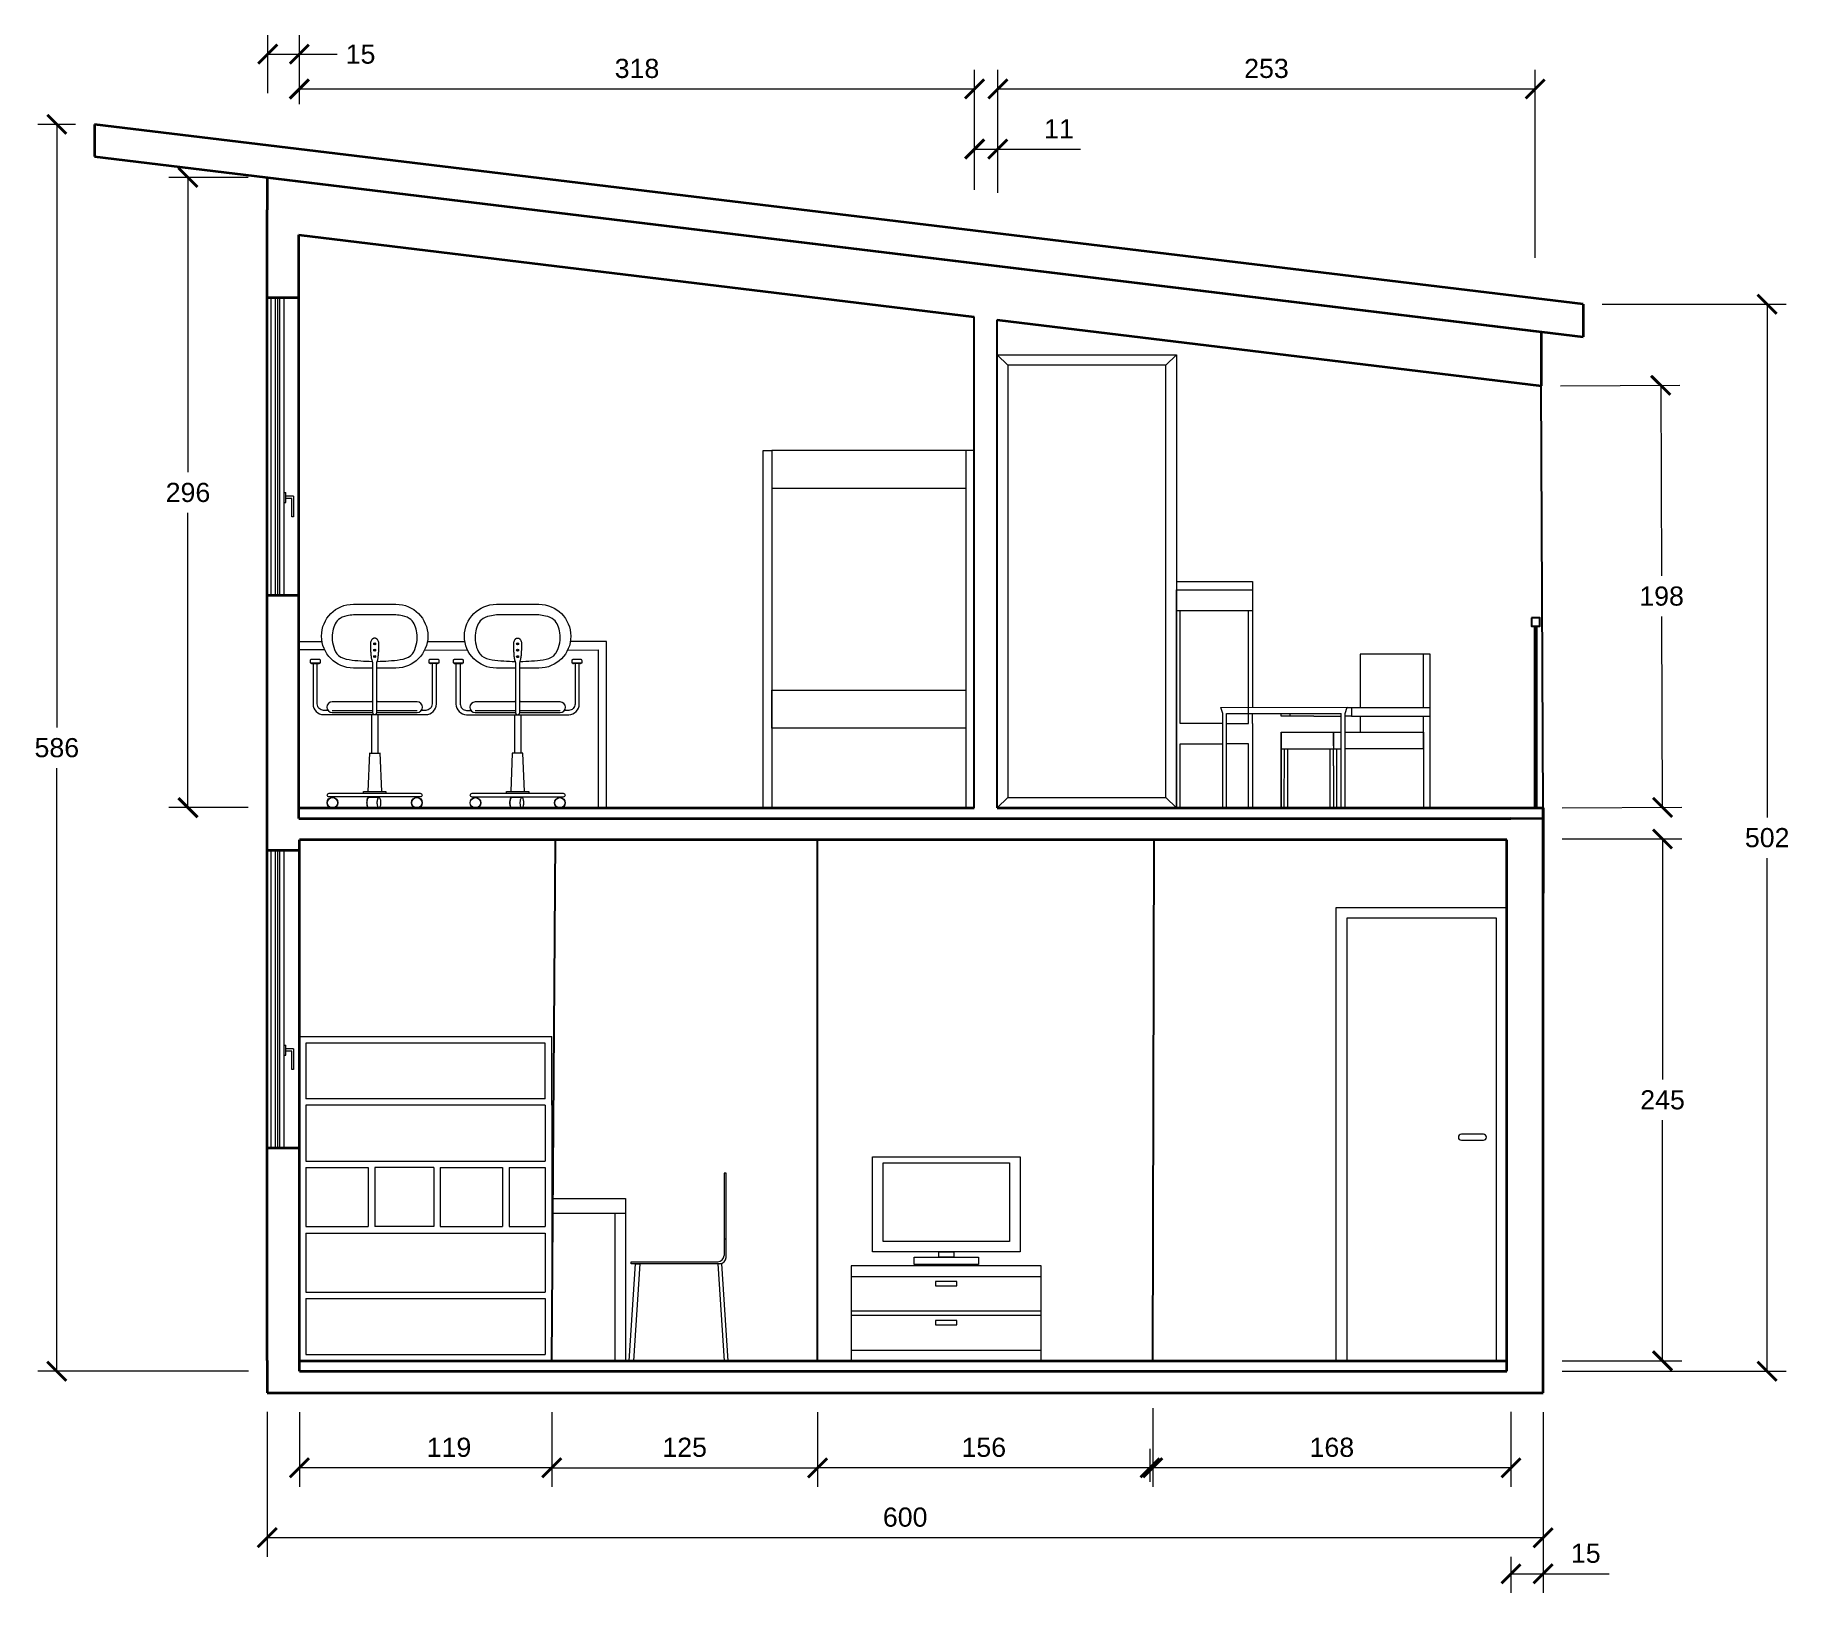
# Model space of a CAD drawing. Header units: inches. Extents: x 55 to 880, y 175 to 908.
import ezdxf

# ---------------------------------------------------------------- set-up
doc = ezdxf.new("R2010")
doc.units = ezdxf.units.IN
doc.header["$MEASUREMENT"] = 0
for name, color, linetype, lineweight in [('A-DOOR-FULL', 1, 'Continuous', 18), ('A-FLOR-LEVL', 3, 'Continuous', 35), ('A-FURN', 2, 'Continuous', 18), ('A-GLAZ-FULL', 4, 'Continuous', 18), ('A-WALL-FULL', 3, 'Continuous', 35), ('A-WALL-FULL-EXT', 3, 'Continuous', 35), ('A-WALL-FULL-INTR', 1, 'Continuous', 25), ('QUOTE', 5, 'Continuous', 13)]:
    doc.layers.add(name, color=color, linetype=linetype, lineweight=lineweight)
doc.styles.get("Standard").update_dxf_attribs({"font": 'arial.ttf'})
doc.dimstyles.get("Standard").update_dxf_attribs({"dimtxt": 0.18, "dimasz": 0.18, "dimexe": 0.18, "dimexo": 0.0625, "dimgap": 0.09, "dimtad": 0, "dimtih": 1, "dimtoh": 1, "dimdec": 4, "dimzin": 0, "dimdsep": 46, "dimtxsty": 'Standard', "dimcen": 0.09, "dimadec": 0, "dimazin": 0, "dimtfac": 1, "dimtdec": 4, "dimtofl": 0, "dimtmove": 0, "dimatfit": 3, "dimfxl": 1, "dimtolj": 1, "dimtzin": 0, "dimarcsym": 0})

# ---------------------------------------------------------------- blocks, each defined once
blk = doc.blocks.new('_ArchTick')
at = {"color": 0, "linetype": 'ByBlock', "const_width": 0.15}
blk.add_lwpolyline([(-0.5, -0.5), (0.5, 0.5)], dxfattribs=at)
blk = doc.blocks.new('*D4')
at = {"layer": 'QUOTE', "color": 0, "transparency": 16777216}
for p, q in [((580.6, 261.87), (580.6, 224.87)), ((749.05, 260.14), (749.05, 224.87)), ((749.05, 233.87), (580.6, 233.87))]:
    blk.add_line(p, q, dxfattribs=at)
at = {"layer": 'QUOTE', "color": 0, "transparency": 16777216, "xscale": 9, "yscale": 9, "zscale": 9, "rotation": 180}
blk.add_blockref('_ArchTick', (580.6, 233.87), dxfattribs=at)
at = {"layer": 'QUOTE', "color": 0, "transparency": 16777216, "xscale": 9, "yscale": 9, "zscale": 9}
blk.add_blockref('_ArchTick', (749.05, 233.87), dxfattribs=at)
at = {"layer": 'QUOTE', "color": 0, "transparency": 16777216, "insert": (664.82, 243.46), "char_height": 9, "attachment_point": 5}
blk.add_mtext('\\A1;168', dxfattribs=at)
blk = doc.blocks.new('*D5')
at = {"layer": 'QUOTE', "color": 0, "transparency": 16777216}
for p, q in [((422.98, 260.06), (422.98, 224.87)), ((579.3, 227.33), (579.3, 242.87)), ((579.3, 233.87), (422.98, 233.87))]:
    blk.add_line(p, q, dxfattribs=at)
at = {"layer": 'QUOTE', "color": 0, "transparency": 16777216, "xscale": 9, "yscale": 9, "zscale": 9, "rotation": 180}
blk.add_blockref('_ArchTick', (422.98, 233.87), dxfattribs=at)
at = {"layer": 'QUOTE', "color": 0, "transparency": 16777216, "xscale": 9, "yscale": 9, "zscale": 9}
blk.add_blockref('_ArchTick', (579.3, 233.87), dxfattribs=at)
at = {"layer": 'QUOTE', "color": 0, "transparency": 16777216, "insert": (501.14, 243.46), "char_height": 9, "attachment_point": 5}
blk.add_mtext('\\A1;156', dxfattribs=at)
blk = doc.blocks.new('*D6')
at = {"layer": 'QUOTE', "color": 0, "transparency": 16777216}
for p, q in [((179.29, 259.99), (179.29, 224.87)), ((297.94, 259.99), (297.94, 224.87)), ((297.94, 233.87), (179.29, 233.87))]:
    blk.add_line(p, q, dxfattribs=at)
at = {"layer": 'QUOTE', "color": 0, "transparency": 16777216, "xscale": 9, "yscale": 9, "zscale": 9, "rotation": 180}
blk.add_blockref('_ArchTick', (179.29, 233.87), dxfattribs=at)
at = {"layer": 'QUOTE', "color": 0, "transparency": 16777216, "xscale": 9, "yscale": 9, "zscale": 9}
blk.add_blockref('_ArchTick', (297.94, 233.87), dxfattribs=at)
at = {"layer": 'QUOTE', "color": 0, "transparency": 16777216, "insert": (249.65, 243.46), "char_height": 9, "attachment_point": 5}
blk.add_mtext('\\A1;119', dxfattribs=at)
blk = doc.blocks.new('*D7')
at = {"layer": 'QUOTE', "color": 0, "transparency": 16777216}
for p, q in [((749.05, 192.03), (749.05, 175.04)), ((764.17, 191.87), (764.17, 175.04)), ((749.05, 184.04), (764.17, 184.04)), ((764.17, 184.04), (795.28, 184.04))]:
    blk.add_line(p, q, dxfattribs=at)
at = {"layer": 'QUOTE', "color": 0, "transparency": 16777216, "xscale": 9, "yscale": 9, "zscale": 9, "rotation": 180}
blk.add_blockref('_ArchTick', (749.05, 184.04), dxfattribs=at)
at = {"layer": 'QUOTE', "color": 0, "transparency": 16777216, "xscale": 9, "yscale": 9, "zscale": 9}
blk.add_blockref('_ArchTick', (764.17, 184.04), dxfattribs=at)
at = {"layer": 'QUOTE', "color": 0, "transparency": 16777216, "insert": (784.23, 193.63), "char_height": 9, "attachment_point": 5}
blk.add_mtext('\\A1;15', dxfattribs=at)
blk = doc.blocks.new('*D8')
at = {"layer": 'QUOTE', "color": 0, "transparency": 16777216}
for p, q in [((496.83, 834.75), (496.83, 862.99)), ((507.74, 833.42), (507.74, 862.99)), ((496.83, 853.99), (507.74, 853.99)), ((507.74, 853.99), (546.64, 853.99))]:
    blk.add_line(p, q, dxfattribs=at)
at = {"layer": 'QUOTE', "color": 0, "transparency": 16777216, "xscale": 9, "yscale": 9, "zscale": 9, "rotation": 180}
blk.add_blockref('_ArchTick', (496.83, 853.99), dxfattribs=at)
at = {"layer": 'QUOTE', "color": 0, "transparency": 16777216, "xscale": 9, "yscale": 9, "zscale": 9}
blk.add_blockref('_ArchTick', (507.74, 853.99), dxfattribs=at)
at = {"layer": 'QUOTE', "color": 0, "transparency": 16777216, "insert": (536.48, 863.51), "char_height": 9, "attachment_point": 5}
blk.add_mtext('\\A1;11', dxfattribs=at)
blk = doc.blocks.new('*D11')
at = {"layer": 'QUOTE', "color": 0, "transparency": 16777216}
for p, q in [((297.94, 259.99), (297.94, 224.87)), ((422.98, 259.99), (422.98, 224.87)), ((297.94, 233.87), (422.98, 233.87))]:
    blk.add_line(p, q, dxfattribs=at)
at = {"layer": 'QUOTE', "color": 0, "transparency": 16777216, "xscale": 9, "yscale": 9, "zscale": 9, "rotation": 180}
blk.add_blockref('_ArchTick', (297.94, 233.87), dxfattribs=at)
at = {"layer": 'QUOTE', "color": 0, "transparency": 16777216, "xscale": 9, "yscale": 9, "zscale": 9}
blk.add_blockref('_ArchTick', (422.98, 233.87), dxfattribs=at)
at = {"layer": 'QUOTE', "color": 0, "transparency": 16777216, "insert": (360.46, 243.46), "char_height": 9, "attachment_point": 5}
blk.add_mtext('\\A1;125', dxfattribs=at)
blk = doc.blocks.new('*D12')
at = {"layer": 'QUOTE', "color": 0, "transparency": 16777216}
for p, q in [((164.17, 260.14), (164.17, 192.03)), ((764.17, 259.99), (764.17, 192.03)), ((164.17, 201.03), (764.17, 201.03))]:
    blk.add_line(p, q, dxfattribs=at)
at = {"layer": 'QUOTE', "color": 0, "transparency": 16777216, "xscale": 9, "yscale": 9, "zscale": 9, "rotation": 180}
blk.add_blockref('_ArchTick', (164.17, 201.03), dxfattribs=at)
at = {"layer": 'QUOTE', "color": 0, "transparency": 16777216, "xscale": 9, "yscale": 9, "zscale": 9}
blk.add_blockref('_ArchTick', (764.17, 201.03), dxfattribs=at)
at = {"layer": 'QUOTE', "color": 0, "transparency": 16777216, "insert": (464.17, 210.62), "char_height": 9, "attachment_point": 5}
blk.add_mtext('\\A1;600', dxfattribs=at)
blk = doc.blocks.new('*D13')
at = {"layer": 'QUOTE', "color": 0, "transparency": 16777216}
for p, q in [((179.28, 875.05), (179.28, 891.25)), ((496.83, 862.99), (496.83, 891.25)), ((179.28, 882.25), (496.83, 882.25))]:
    blk.add_line(p, q, dxfattribs=at)
at = {"layer": 'QUOTE', "color": 0, "transparency": 16777216, "xscale": 9, "yscale": 9, "zscale": 9, "rotation": 180}
blk.add_blockref('_ArchTick', (179.28, 882.25), dxfattribs=at)
at = {"layer": 'QUOTE', "color": 0, "transparency": 16777216, "xscale": 9, "yscale": 9, "zscale": 9}
blk.add_blockref('_ArchTick', (496.83, 882.25), dxfattribs=at)
at = {"layer": 'QUOTE', "color": 0, "transparency": 16777216, "insert": (338.06, 891.85), "char_height": 9, "attachment_point": 5}
blk.add_mtext('\\A1;318', dxfattribs=at)
blk = doc.blocks.new('*D14')
at = {"layer": 'QUOTE', "color": 0, "transparency": 16777216}
for p, q in [((507.74, 862.99), (507.74, 891.25)), ((760.4, 802.79), (760.4, 891.25)), ((507.74, 882.25), (760.4, 882.25))]:
    blk.add_line(p, q, dxfattribs=at)
at = {"layer": 'QUOTE', "color": 0, "transparency": 16777216, "xscale": 9, "yscale": 9, "zscale": 9, "rotation": 180}
blk.add_blockref('_ArchTick', (507.74, 882.25), dxfattribs=at)
at = {"layer": 'QUOTE', "color": 0, "transparency": 16777216, "xscale": 9, "yscale": 9, "zscale": 9}
blk.add_blockref('_ArchTick', (760.4, 882.25), dxfattribs=at)
at = {"layer": 'QUOTE', "color": 0, "transparency": 16777216, "insert": (634.07, 891.85), "char_height": 9, "attachment_point": 5}
blk.add_mtext('\\A1;253', dxfattribs=at)
blk = doc.blocks.new('*D16')
at = {"layer": 'QUOTE', "color": 0, "transparency": 16777216}
for p, q in [((164.41, 880.32), (164.41, 907.58)), ((179.28, 880.32), (179.28, 907.58)), ((164.41, 898.58), (179.28, 898.58)), ((179.28, 898.58), (196.99, 898.58))]:
    blk.add_line(p, q, dxfattribs=at)
at = {"layer": 'QUOTE', "color": 0, "transparency": 16777216, "xscale": 9, "yscale": 9, "zscale": 9, "rotation": 180}
blk.add_blockref('_ArchTick', (164.41, 898.58), dxfattribs=at)
at = {"layer": 'QUOTE', "color": 0, "transparency": 16777216, "xscale": 9, "yscale": 9, "zscale": 9}
blk.add_blockref('_ArchTick', (179.28, 898.58), dxfattribs=at)
at = {"layer": 'QUOTE', "color": 0, "transparency": 16777216, "insert": (208.04, 898.58), "char_height": 9, "attachment_point": 5}
blk.add_mtext('\\A1;15', dxfattribs=at)
blk = doc.blocks.new('*D19')
at = {"layer": 'QUOTE', "color": 0, "transparency": 16777216}
for p, q in [((791.97, 780.99), (878.54, 780.99)), ((869.54, 780.99), (869.54, 539.73)), ((869.54, 279.29), (869.54, 520.54)), ((773.17, 279.29), (878.54, 279.29))]:
    blk.add_line(p, q, dxfattribs=at)
at = {"layer": 'QUOTE', "color": 0, "transparency": 16777216, "xscale": 9, "yscale": 9, "zscale": 9}
for p, rotation in [((869.54, 780.99), 90), ((869.54, 279.29), 270)]:
    blk.add_blockref('_ArchTick', p, dxfattribs=dict(at, rotation=rotation))
at = {"layer": 'QUOTE', "color": 0, "transparency": 16777216, "insert": (869.54, 530.14), "char_height": 9, "attachment_point": 5}
blk.add_mtext('\\A1;502', dxfattribs=at)
blk = doc.blocks.new('*D20')
at = {"layer": 'QUOTE', "color": 0, "transparency": 16777216}
for p, q in [((73.97, 865.59), (56.21, 865.59)), ((65.21, 865.59), (65.21, 582.04)), ((65.21, 279.29), (65.21, 562.85)), ((155.32, 279.29), (56.21, 279.29))]:
    blk.add_line(p, q, dxfattribs=at)
at = {"layer": 'QUOTE', "color": 0, "transparency": 16777216, "xscale": 9, "yscale": 9, "zscale": 9}
for p, rotation in [((65.21, 865.59), 90), ((65.21, 279.29), 270)]:
    blk.add_blockref('_ArchTick', p, dxfattribs=dict(at, rotation=rotation))
at = {"layer": 'QUOTE', "color": 0, "transparency": 16777216, "insert": (65.21, 572.44), "char_height": 9, "attachment_point": 5}
blk.add_mtext('\\A1;586', dxfattribs=at)
blk = doc.blocks.new('*D21')
at = {"layer": 'QUOTE', "color": 0, "transparency": 16777216}
for p, q in [((155.17, 840.64), (117.9, 840.64)), ((126.9, 840.64), (126.9, 702.06)), ((126.9, 544.29), (126.9, 682.87)), ((155.17, 544.29), (117.9, 544.29))]:
    blk.add_line(p, q, dxfattribs=at)
at = {"layer": 'QUOTE', "color": 0, "transparency": 16777216, "xscale": 9, "yscale": 9, "zscale": 9}
for p, rotation in [((126.9, 840.64), 90), ((126.9, 544.29), 270)]:
    blk.add_blockref('_ArchTick', p, dxfattribs=dict(at, rotation=rotation))
at = {"layer": 'QUOTE', "color": 0, "transparency": 16777216, "insert": (126.9, 692.46), "char_height": 9, "attachment_point": 5}
blk.add_mtext('\\A1;296', dxfattribs=at)
blk = doc.blocks.new('*D22')
at = {"layer": 'QUOTE', "color": 0, "transparency": 16777216}
for p, q in [((772.29, 742.69), (828.45, 742.94)), ((819.45, 742.9), (819.85, 653.32)), ((820.33, 544.44), (819.93, 634.13)), ((773.17, 544.23), (829.33, 544.48))]:
    blk.add_line(p, q, dxfattribs=at)
at = {"layer": 'QUOTE', "color": 0, "transparency": 16777216, "xscale": 9, "yscale": 9, "zscale": 9}
for p, rotation in [((819.45, 742.9), 90.25324701375723), ((820.33, 544.44), 270.2532470137572)]:
    blk.add_blockref('_ArchTick', p, dxfattribs=dict(at, rotation=rotation))
at = {"layer": 'QUOTE', "color": 0, "transparency": 16777216, "insert": (819.89, 643.73), "char_height": 9, "attachment_point": 5}
blk.add_mtext('\\A1;198', dxfattribs=at)
blk = doc.blocks.new('*D23')
at = {"layer": 'QUOTE', "color": 0, "transparency": 16777216}
for p, q in [((773.17, 529.58), (829.33, 529.58)), ((820.33, 529.58), (820.33, 416.46)), ((820.33, 284.14), (820.33, 397.27)), ((773.17, 284.14), (829.33, 284.14))]:
    blk.add_line(p, q, dxfattribs=at)
at = {"layer": 'QUOTE', "color": 0, "transparency": 16777216, "xscale": 9, "yscale": 9, "zscale": 9}
for p, rotation in [((820.33, 529.58), 90), ((820.33, 284.14), 270)]:
    blk.add_blockref('_ArchTick', p, dxfattribs=dict(at, rotation=rotation))
at = {"layer": 'QUOTE', "color": 0, "transparency": 16777216, "insert": (820.33, 406.86), "char_height": 9, "attachment_point": 5}
blk.add_mtext('\\A1;245', dxfattribs=at)

msp = doc.modelspace()

# ---------------------------------------------------------------- linework, layer by layer
for p, q in [((179.04, 618.49), (179.04, 622.46)), ((179.04, 544.14), (179.04, 618.49)), ((496.59, 539.14), (507.5, 539.14)), ((507.5, 539.14), (653.22, 539.14)), ((507.5, 539.14), (763.25, 539.14)), ((591.76, 539.14), (586.8, 539.14)), ((591.76, 539.14), (593.54, 539.14)), ((591.76, 539.14), (593.54, 539.14)), ((627.44, 539.14), (625.66, 539.14)), ((640.94, 539.03), (644, 539.03)), ((665.55, 539.17), (664.01, 539.17)), ((671.05, 539.03), (669.27, 539.03)), ((762.13, 539.15), (711.57, 539.15)), ((179.29, 436.69), (179.29, 284.14))]:
    msp.add_line(p, q)
at = {"layer": 'A-DOOR-FULL'}
for p, q in [((507.5, 757.27), (591.76, 757.27)), ((512.45, 752.32), (507.5, 757.27)), ((586.8, 752.32), (512.45, 752.32)), ((512.45, 752.32), (512.45, 549.1)), ((586.8, 752.32), (591.76, 757.27)), ((586.8, 549.1), (586.8, 752.32)), ((591.76, 757.27), (591.76, 544.14)), ((512.45, 549.1), (507.5, 544.14)), ((512.45, 549.1), (586.8, 549.1)), ((586.8, 549.1), (591.76, 544.14)), ((732.91, 387.92), (735.39, 387.92)), ((671.8, 358.51), (671.8, 284.27))]:
    msp.add_line(p, q, dxfattribs=at)
msp.add_lwpolyline([(666.84, 284.17), (666.84, 497.3), (747.14, 497.3), (747.14, 284.17), (742.18, 284.17), (742.18, 492.34), (671.8, 492.34), (671.8, 358.51)], dxfattribs=at)
msp.add_lwpolyline([(735.39, 387.92), (736.13, 387.92, 1), (736.13, 390.7), (725.72, 390.7, 1), (725.72, 387.92), (732.91, 387.92)], format="xyb", dxfattribs=at)
at = {"layer": 'A-FLOR-LEVL'}
for p, q in [((179.04, 544.14), (496.59, 544.17)), ((179.04, 539.14), (749.05, 539.14)), ((507.5, 544.17), (764.17, 544.19)), ((764.17, 544.14), (764.17, 504.14)), ((747.14, 529.14), (179.29, 529.14)), ((164.17, 284.29), (164.17, 279.29)), ((179.29, 284.14), (747.14, 284.14)), ((179.29, 279.29), (179.29, 284.14)), ((764.17, 279.29), (764.17, 284.14)), ((164.17, 279.29), (164.17, 269.14)), ((179.29, 279.29), (747.14, 279.29)), ((764.17, 269.14), (764.17, 279.29)), ((164.17, 269.14), (764.17, 269.14))]:
    msp.add_line(p, q, dxfattribs=at)
at = {"layer": 'A-FURN'}
for p, q in [((401.43, 712.31), (401.43, 544.04)), ((492.63, 712.31), (492.63, 544.04)), ((591.76, 650.71), (627.44, 650.71)), ((591.76, 650.71), (591.76, 646.74)), ((591.76, 544.14), (591.76, 646.74)), ((591.76, 646.74), (627.44, 646.74)), ((627.44, 650.71), (627.44, 591.48)), ((627.44, 646.74), (627.44, 636.83)), ((627.44, 636.83), (591.76, 636.83)), ((591.76, 636.83), (591.76, 583.79)), ((593.54, 583.79), (593.54, 636.83)), ((625.66, 583.79), (625.66, 636.83)), ((179.04, 622.46), (189.9, 622.46)), ((239.48, 622.46), (257.12, 622.46)), ((191.23, 618.49), (179.04, 618.49)), ((185.14, 612.05), (188.51, 612.05)), ((238.21, 618.47), (258.43, 618.36)), ((244.24, 612.05), (240.88, 612.05)), ((252.37, 612), (255.73, 612)), ((311.47, 612), (308.1, 612)), ((707.96, 591.22), (707.96, 616.51)), ((194.69, 590.02), (213.69, 590.02)), ((213.19, 588.05), (213.19, 570.01)), ((215.69, 590.02), (234.69, 590.02)), ((216.19, 588.05), (216.19, 570.01)), ((261.92, 589.97), (280.92, 589.97)), ((280.42, 588), (280.42, 569.95)), ((282.92, 589.97), (301.92, 589.97)), ((283.42, 588), (283.42, 569.95)), ((612.64, 591.44), (672.05, 591.59)), ((613.55, 588.64), (612.64, 591.44)), ((613.55, 544.03), (613.55, 588.64)), ((615.34, 544.03), (615.34, 588.64)), ((615.34, 588.64), (669.27, 588.64)), ((627.44, 583.79), (627.44, 588.64)), ((640.95, 587.31), (640.95, 588.64)), ((654.55, 587.31), (640.95, 587.31)), ((645.08, 588.64), (645.08, 587.31)), ((656.37, 587.31), (654.55, 587.31)), ((656.37, 587.31), (667.08, 587.31)), ((667.08, 587.31), (669.27, 587.31)), ((669.27, 544.03), (669.27, 588.64)), ((671.05, 588.64), (672.05, 591.59)), ((671.05, 544.03), (671.05, 588.64)), ((674.06, 587.31), (671.05, 587.31)), ((674.06, 591.22), (671.92, 591.22)), ((711.03, 591.22), (674.06, 591.22)), ((674.06, 591.22), (674.06, 587.31)), ((674.06, 587.31), (711.03, 587.31)), ((678.15, 587.31), (678.15, 579.86)), ((707.96, 579.86), (707.96, 587.31)), ((613.55, 583.79), (593.54, 583.79)), ((615.34, 583.79), (625.66, 583.79)), ((627.44, 583.79), (627.44, 574.38)), ((640.95, 579.86), (640.95, 571.93)), ((640.95, 571.93), (640.95, 579.86)), ((640.95, 579.86), (654.55, 579.86)), ((654.55, 579.86), (656.37, 579.86)), ((656.37, 579.86), (665.55, 579.86)), ((665.55, 579.86), (669.27, 579.86)), ((671.05, 579.86), (707.96, 579.86)), ((707.96, 579.86), (707.96, 573.42)), ((707.96, 571.93), (707.96, 579.86)), ((707.96, 579.86), (707.96, 571.93)), ((212.19, 570.01), (211.49, 551.96)), ((212.19, 569.9), (217.19, 569.9)), ((217.19, 570.01), (217.89, 551.96)), ((591.76, 574.38), (591.76, 544.14)), ((593.54, 544.14), (593.54, 574.38)), ((593.54, 574.38), (613.55, 574.38)), ((625.66, 574.38), (615.34, 574.38)), ((625.66, 544.14), (625.66, 574.38)), ((627.44, 574.38), (627.44, 544.14)), ((640.94, 544.03), (640.95, 571.93)), ((640.95, 571.93), (640.95, 544.17)), ((640.95, 571.93), (654.55, 571.93)), ((642.47, 544.03), (642.49, 571.93)), ((644.02, 571.93), (644, 544.03)), ((654.55, 571.93), (665.55, 571.93)), ((664.01, 544.17), (664.01, 571.93)), ((665.55, 571.93), (669.27, 571.96)), ((665.55, 564), (665.55, 571.93)), ((707.96, 571.93), (671.05, 571.93)), ((211.82, 549.07), (211.69, 549.1)), ((216.7, 549.1), (211.94, 549.1)), ((279.05, 549.02), (278.92, 549.05)), ((283.93, 549.05), (279.17, 549.05)), ((319.8, 539.14), (323.77, 539.14)), ((179.29, 436.69), (297.94, 436.69)), ((297.94, 404.33), (297.94, 436.69)), ((294.86, 407.41), (182.37, 407.41)), ((294.86, 404.33), (294.86, 378.13)), ((297.94, 404.33), (297.94, 287.22)), ((182.37, 378.13), (247.47, 378.13)), ((182.37, 375.05), (211.65, 375.05)), ((211.65, 375.05), (211.65, 347.31)), ((214.73, 375.05), (214.73, 347.31)), ((242.47, 375.05), (214.73, 375.05)), ((242.47, 375.05), (242.47, 347.31)), ((245.55, 378.13), (294.86, 378.13)), ((245.55, 375.05), (274.83, 375.05)), ((245.55, 375.05), (245.55, 347.31)), ((274.83, 375.05), (274.83, 347.31)), ((277.91, 375.05), (277.91, 347.31)), ((277.91, 375.05), (294.86, 375.05)), ((294.86, 375.05), (294.86, 347.31)), ((379.96, 372.43), (378.97, 372.43)), ((378.97, 372.43), (378.97, 333.77)), ((379.96, 332.78), (379.96, 372.43)), ((297.94, 360.54), (332.64, 360.54)), ((332.64, 360.54), (332.64, 284.21)), ((182.37, 347.31), (211.65, 347.31)), ((242.47, 347.31), (214.73, 347.31)), ((245.55, 347.31), (274.83, 347.31)), ((277.91, 347.31), (294.86, 347.31)), ((297.94, 353.6), (332.64, 353.6)), ((327.68, 353.6), (327.68, 284.21)), ((182.37, 344.23), (294.86, 344.23)), ((294.86, 344.23), (294.86, 316.5)), ((379.96, 341.4), (378.97, 341.4)), ((335.35, 329.81), (335.35, 330.8)), ((335.35, 330.8), (376, 330.8)), ((334.36, 284.21), (337.33, 329.81)), ((376.99, 329.81), (335.35, 329.81)), ((339.32, 329.81), (336.34, 284.21)), ((337.33, 329.81), (339.32, 329.81)), ((377.98, 329.81), (376, 329.81)), ((376, 329.81), (378.97, 284.21)), ((380.95, 284.21), (377.98, 329.81)), ((528.06, 328.88), (438.84, 328.88)), ((438.84, 328.88), (438.84, 284.21)), ((438.84, 323.88), (528.06, 323.88)), ((528.06, 284.27), (528.06, 328.88)), ((182.37, 316.5), (294.86, 316.5)), ((182.37, 313.41), (294.86, 313.41)), ((294.86, 313.41), (294.86, 287.22)), ((483.45, 321.43), (478.45, 321.43)), ((478.45, 321.43), (478.45, 319.43)), ((478.45, 319.43), (488.45, 319.43)), ((488.45, 321.43), (483.45, 321.43)), ((488.45, 319.43), (488.45, 321.43)), ((528.06, 307.54), (438.84, 307.54)), ((528.06, 305.54), (438.84, 305.54)), ((483.45, 303.09), (478.45, 303.09)), ((478.45, 303.09), (478.45, 301.09)), ((478.45, 301.09), (488.45, 301.09)), ((488.45, 303.09), (483.45, 303.09)), ((488.45, 301.09), (488.45, 303.09)), ((438.84, 289.21), (528.06, 289.21)), ((297.94, 287.22), (297.94, 284.14)), ((332.64, 284.21), (327.68, 284.21)), ((334.37, 284.21), (336.35, 284.21))]:
    msp.add_line(p, q, dxfattribs=at)
for points in [[(397.46, 544.04), (397.46, 712.31), (401.43, 712.31), (401.43, 694.46), (492.63, 694.46)], [(496.59, 544.04), (496.59, 712.31), (492.63, 712.31), (401.43, 712.31)], [(323.77, 544.14), (323.77, 622.46), (306.71, 622.39)], [(305.41, 618.36), (319.8, 618.49), (319.8, 544.14)], [(492.63, 581.71), (401.43, 581.71), (401.43, 599.56), (492.63, 599.56)], [(665.55, 573.42), (665.55, 579.86), (665.55, 571.93)], [(285.12, 551.9), (284.42, 569.95), (279.42, 569.95), (278.72, 551.9)], [(665.55, 564), (665.55, 544.17), (667.09, 544.17), (667.09, 571.93)], [(209.4, 551.09), (209.4, 551.96), (219.98, 551.96), (219.98, 551.09)], [(211.94, 544.1), (211.81, 544.14), (211.68, 544.26), (211.56, 544.44), (211.45, 544.69), (211.35, 545), (211.27, 545.35), (211.22, 545.75), (211.18, 546.17), (211.17, 546.6), (211.18, 547.04), (211.22, 547.46), (211.27, 547.85), (211.35, 548.21), (211.45, 548.52), (211.56, 548.77), (211.68, 548.95), (211.81, 549.07), (211.94, 549.1), (211.69, 549.1), (211.56, 549.07), (211.43, 548.95), (211.31, 548.77), (211.2, 548.52), (211.1, 548.21), (211.02, 547.85), (210.97, 547.46), (210.93, 547.04), (210.92, 546.6), (210.93, 546.17), (210.97, 545.75), (211.02, 545.35), (211.1, 545), (211.2, 544.69), (211.31, 544.44), (211.43, 544.26), (211.56, 544.14), (211.69, 544.1)], [(276.63, 551.04), (276.63, 551.9), (287.2, 551.9), (287.2, 551.04)], [(279.17, 544.05), (279.04, 544.09), (278.91, 544.2), (278.79, 544.39), (278.68, 544.64), (278.58, 544.95), (278.5, 545.3), (278.45, 545.7), (278.41, 546.12), (278.4, 546.55), (278.41, 546.99), (278.45, 547.41), (278.5, 547.8), (278.58, 548.16), (278.68, 548.47), (278.79, 548.72), (278.91, 548.9), (279.04, 549.01), (279.17, 549.05), (278.92, 549.05), (278.79, 549.01), (278.66, 548.9), (278.54, 548.72), (278.43, 548.47), (278.33, 548.16), (278.25, 547.8), (278.2, 547.41), (278.16, 546.99), (278.15, 546.55), (278.16, 546.12), (278.2, 545.7), (278.25, 545.3), (278.33, 544.95), (278.43, 544.64), (278.54, 544.39), (278.66, 544.2), (278.79, 544.09), (278.92, 544.05)], [(216.7, 539.1), (211.94, 539.1), (211.69, 539.1), (211.82, 539.14)], [(283.93, 539.05), (279.17, 539.05), (278.92, 539.05), (279.05, 539.09)], [(294.86, 407.41), (294.86, 433.6), (182.37, 433.6), (182.37, 407.41)], [(294.86, 404.33), (182.37, 404.33), (182.37, 378.13)], [(182.37, 375.05), (182.37, 347.31)], [(182.37, 344.23), (182.37, 316.5)], [(182.37, 313.41), (182.37, 287.22), (294.86, 287.22)], [(277.91, 287.22), (294.86, 287.22)]]:
    msp.add_lwpolyline(points, dxfattribs=at)
for points in [[(213.69, 609.96), (204.69, 609.96, -1), (204.69, 639.96), (224.69, 639.96, -1), (224.69, 609.96), (215.69, 609.96)], [(280.92, 609.91), (271.92, 609.91, -1), (271.92, 639.91), (291.92, 639.91, -1), (291.92, 609.91), (282.92, 609.91)], [(185.69, 612.05), (185.69, 593.05, 0.414214), (190.69, 588.05), (238.69, 588.05, 0.414214), (243.69, 593.05), (243.69, 612.05)], [(192.69, 590.05), (190.69, 590.05, -0.414214), (187.69, 593.05), (187.69, 612.05)], [(241.69, 612.05), (241.69, 593.05, -0.414214), (238.69, 590.05), (236.69, 590.05)], [(252.92, 612), (252.92, 593, 0.414214), (257.92, 588), (305.92, 588, 0.414214), (310.92, 593), (310.92, 612)], [(254.92, 612), (254.92, 593, 0.414214), (257.92, 590), (259.92, 590)], [(308.92, 612), (308.92, 593, -0.414214), (305.92, 590), (303.92, 590)], [(213.69, 594.05), (194.69, 594.05, 1), (194.69, 589.05), (213.69, 589.05)], [(215.69, 589.05), (234.69, 589.05, 1), (234.69, 594.05), (215.69, 594.05)], [(280.92, 594), (261.92, 594, 1), (261.92, 589), (280.92, 589)], [(282.92, 589), (301.92, 589, 1), (301.92, 594), (282.92, 594)]]:
    msp.add_lwpolyline(points, format="xyb", dxfattribs=at)
for points in [[(184.39, 612.45), (189.25, 612.45), (189.25, 613.45, 0.414214), (188.75, 613.95), (184.89, 613.95, 0.414214), (184.39, 613.45)], [(244.99, 612.45), (244.99, 613.45, 0.414214), (244.49, 613.95), (240.63, 613.95, 0.414214), (240.13, 613.45), (240.13, 612.45)], [(251.62, 612.4), (256.48, 612.4), (256.48, 613.4, 0.414214), (255.98, 613.9), (252.12, 613.9, 0.414214), (251.62, 613.4)], [(312.22, 612.4), (312.22, 613.4, 0.414214), (311.72, 613.9), (307.86, 613.9, 0.414214), (307.36, 613.4), (307.36, 612.4)], [(193.28, 551.09), (236.1, 551.09, -1), (236.1, 549.33), (193.28, 549.33, -1)], [(260.51, 551.04), (303.33, 551.04, -1), (303.33, 549.28), (260.51, 549.28, -1)]]:
    msp.add_lwpolyline(points, format="xyb", close=True, dxfattribs=at)
for points in [[(216.31, 544.44), (216.2, 544.69), (216.11, 545), (216.03, 545.35), (215.97, 545.75), (215.94, 546.17), (215.93, 546.6), (215.94, 547.04), (215.97, 547.46), (216.03, 547.85), (216.11, 548.21), (216.2, 548.52), (216.31, 548.77), (216.43, 548.95), (216.56, 549.07), (216.7, 549.1), (216.83, 549.07), (216.96, 548.95), (217.08, 548.77), (217.19, 548.52), (217.29, 548.21), (217.37, 547.85), (217.42, 547.46), (217.46, 547.04), (217.47, 546.6), (217.46, 546.17), (217.42, 545.75), (217.37, 545.35), (217.29, 545), (217.19, 544.69), (217.08, 544.44), (216.96, 544.26), (216.83, 544.14), (216.7, 544.1), (216.56, 544.14), (216.43, 544.26)], [(283.79, 544.09), (283.66, 544.2), (283.54, 544.39), (283.43, 544.64), (283.34, 544.95), (283.26, 545.3), (283.2, 545.7), (283.17, 546.12), (283.15, 546.55), (283.17, 546.99), (283.2, 547.41), (283.26, 547.8), (283.34, 548.16), (283.43, 548.47), (283.54, 548.72), (283.66, 548.9), (283.79, 549.01), (283.93, 549.05), (284.06, 549.01), (284.19, 548.9), (284.31, 548.72), (284.42, 548.47), (284.52, 548.16), (284.6, 547.8), (284.65, 547.41), (284.69, 546.99), (284.7, 546.55), (284.69, 546.12), (284.65, 545.7), (284.6, 545.3), (284.52, 544.95), (284.42, 544.64), (284.31, 544.39), (284.19, 544.2), (284.06, 544.09), (283.93, 544.05)], [(448.79, 380.17), (518.19, 380.17), (518.19, 335.37), (448.79, 335.37)], [(453.82, 377.3), (513.16, 377.3), (513.16, 340.28), (453.82, 340.28)], [(468.34, 332.87), (498.63, 332.87), (498.63, 329.46), (468.34, 329.46)], [(479.98, 335.37), (487, 335.37), (487, 332.87), (479.98, 332.87)]]:
    msp.add_lwpolyline(points, close=True, dxfattribs=at)
msp.add_polyline3d([(707.96, 573.42, 0), (707.96, 564, 0), (707.96, 544.17, 0), (711.03, 544.17, 0), (711.03, 564, 0), (711.03, 573.42, 0), (711.03, 579.86, 0), (711.03, 616.54, 0), (678.16, 616.54, 37.17), (678.16, 591.22, 0)], dxfattribs=at)
for centre, radius in [((214.69, 621.34), 0.466), ((214.69, 618.34), 0.466), ((214.69, 621.34), 0.366), ((214.69, 618.34), 0.366), ((281.92, 621.29), 0.466), ((281.92, 618.29), 0.466), ((281.92, 621.29), 0.366), ((281.92, 618.29), 0.366), ((214.69, 615.34), 0.466), ((214.69, 615.34), 0.366), ((281.92, 615.29), 0.466), ((281.92, 615.29), 0.366), ((194.83, 546.62), 2.53), ((194.83, 546.62), 2.43), ((234.55, 546.62), 2.53), ((234.55, 546.62), 2.43), ((262.06, 546.57), 2.53), ((262.06, 546.57), 2.43), ((301.78, 546.57), 2.53), ((301.78, 546.57), 2.43)]:
    msp.add_circle(centre, radius, dxfattribs=at)
for centre, radius, start, end in [((185.17, 612.45), 0.4, 179.80188, 274.76615), ((188.47, 612.45), 0.4, 265.23385, 0.19812), ((240.91, 612.45), 0.4, 179.80188, 274.76615), ((244.21, 612.45), 0.4, 265.23385, 0.19812), ((252.4, 612.4), 0.4, 179.80188, 274.76615), ((255.7, 612.4), 0.4, 265.23385, 0.19812), ((308.14, 612.4), 0.4, 179.80188, 274.76615), ((311.44, 612.4), 0.4, 265.23385, 0.19812), ((376, 333.77), 2.97, 270, 0), ((376.99, 332.78), 2.97, 270, 0)]:
    msp.add_arc(centre, radius, start, end, dxfattribs=at)
for points in [[(215.88, 613.05), (219.43, 613.17), (224.73, 613.4), (231.2, 614.79), (234.42, 619.5), (235.23, 625.71), (232.92, 632.77), (228.19, 634.52), (225.74, 634.83), (224.69, 634.96), (218.02, 634.96), (211.36, 634.96), (204.69, 634.96), (203.64, 634.83), (201.19, 634.52), (196.46, 632.77), (194.15, 625.71), (194.96, 619.5), (198.19, 614.79), (204.65, 613.4), (209.95, 613.17), (213.5, 613.05)], [(283.11, 613), (286.66, 613.12), (291.96, 613.35), (298.42, 614.74), (301.65, 619.45), (302.46, 625.66), (300.15, 632.72), (295.42, 634.47), (292.97, 634.78), (291.92, 634.91), (285.25, 634.91), (278.59, 634.91), (271.92, 634.91), (270.87, 634.78), (268.42, 634.47), (263.69, 632.72), (261.38, 625.66), (262.19, 619.45), (265.41, 614.74), (271.88, 613.35), (277.18, 613.12), (280.73, 613)]]:
    msp.add_open_spline(points, degree=3, knots=[0, 0, 0, 0, 0.108644, 0.161264, 0.184348, 0.274771, 0.342265, 0.384845, 0.416902, 0.416902, 0.416902, 1.416902, 1.416902, 1.416902, 1.448959, 1.49154, 1.559033, 1.649456, 1.672541, 1.725161, 1.833804, 1.833804, 1.833804, 1.833804], dxfattribs=at)
for points in [[(214.69, 623.98), (214.94, 623.94), (215.75, 623.81), (216.86, 622.13), (216.63, 619.75), (216.57, 617.16), (216.37, 614.98), (216.06, 613.59), (215.82, 612.84), (215.69, 612.66), (215.69, 604.79), (215.69, 596.92), (215.69, 589.05), (215.69, 588.47), (215.28, 588.05), (214.69, 588.05), (214.1, 588.05), (213.69, 588.47), (213.69, 589.05), (213.69, 596.92), (213.69, 604.79), (213.69, 612.66), (213.57, 612.84), (213.33, 613.59), (213.01, 614.98), (212.81, 617.16), (212.75, 619.75), (212.52, 622.13), (213.63, 623.81), (214.44, 623.94), (214.69, 623.98)], [(281.92, 623.93), (282.17, 623.88), (282.98, 623.75), (284.09, 622.08), (283.86, 619.7), (283.8, 617.1), (283.6, 614.93), (283.28, 613.53), (283.04, 612.79), (282.92, 612.61), (282.92, 604.74), (282.92, 596.87), (282.92, 589), (282.92, 588.42), (282.5, 588), (281.92, 588), (281.33, 588), (280.92, 588.42), (280.92, 589), (280.92, 596.87), (280.92, 604.74), (280.92, 612.61), (280.79, 612.79), (280.55, 613.53), (280.23, 614.93), (280.04, 617.1), (279.98, 619.7), (279.75, 622.08), (280.86, 623.75), (281.67, 623.88), (281.92, 623.93)]]:
    msp.add_rational_spline(points, [1, 1, 1, 1, 1, 1, 1, 1, 1, 1, 1, 1, 1, 0.804737854124, 0.804737854124, 1, 0.804737854124, 0.804737854124, 1, 1, 1, 1, 1, 1, 1, 1, 1, 1, 1, 1, 1], degree=3, knots=[0, 0, 0, 0, 0.007408, 0.024231, 0.052638, 0.077743, 0.102967, 0.116444, 0.12322, 0.12322, 0.12322, 1.12322, 1.12322, 1.12322, 2.694017, 2.694017, 2.694017, 4.264813, 4.264813, 4.264813, 5.264813, 5.264813, 5.264813, 5.271589, 5.285066, 5.31029, 5.335395, 5.363802, 5.380625, 5.388033, 5.388033, 5.388033, 5.388033], dxfattribs=at)
at = {"layer": 'A-GLAZ-FULL'}
for p, q in [((166.06, 644.14), (166.06, 784.14)), ((168.06, 644.14), (168.06, 784.14)), ((169.06, 784.14), (169.06, 644.14)), ((170.06, 644.14), (170.06, 784.14)), ((172.06, 644.14), (172.06, 784.14)), ((172.06, 692.51), (172.96, 692.51)), ((172.06, 687.81), (172.96, 687.81)), ((172.96, 687.81), (172.96, 692.51)), ((176.59, 690.71), (172.96, 690.71)), ((175.79, 689.61), (172.96, 689.61)), ((175.79, 681.01), (175.79, 689.61)), ((176.59, 690.71), (176.59, 681.01)), ((176.59, 681.01), (175.79, 681.01)), ((166.06, 384.29), (166.06, 524.29)), ((168.06, 384.29), (168.06, 524.29)), ((169.06, 524.29), (169.06, 384.29)), ((170.06, 384.29), (170.06, 524.29)), ((172.06, 384.29), (172.06, 524.29)), ((172.06, 432.66), (172.96, 432.66)), ((172.96, 427.96), (172.96, 432.66)), ((176.59, 430.86), (172.96, 430.86)), ((175.79, 429.76), (172.96, 429.76)), ((175.79, 421.16), (175.79, 429.76)), ((176.59, 430.86), (176.59, 421.16)), ((172.06, 427.96), (172.96, 427.96)), ((176.59, 421.16), (175.79, 421.16))]:
    msp.add_line(p, q, dxfattribs=at)
at = {"layer": 'A-WALL-FULL'}
for p, q in [((82.97, 865.59), (82.97, 850.48)), ((82.97, 850.48), (782.97, 765.63)), ((162.97, 840.78), (762.05, 768.14)), ((179.04, 813.63), (496.59, 775.05)), ((782.97, 780.99), (782.97, 765.63)), ((507.5, 773.73), (763.39, 742.64))]:
    msp.add_line(p, q, dxfattribs=at)
msp.add_lwpolyline([(782.97, 780.99), (82.97, 865.59)], dxfattribs=at)
at = {"layer": 'A-WALL-FULL-EXT'}
for p, q in [((164.17, 840.64), (164.17, 825.34)), ((164.17, 539.14), (164.17, 825.34)), ((179.06, 539.14), (179.04, 813.63)), ((164.17, 784.14), (179.04, 784.14)), ((763.39, 742.64), (763.39, 768.14)), ((164.17, 644.14), (179.04, 644.14)), ((164.17, 284.29), (164.17, 544.29)), ((764.17, 538.99), (749.05, 539.14)), ((764.17, 284.14), (764.17, 544.14)), ((179.29, 284.14), (179.29, 529.14)), ((747.14, 279.29), (747.14, 529.14)), ((164.17, 524.29), (179.29, 524.29)), ((164.17, 384.29), (179.04, 384.29))]:
    msp.add_line(p, q, dxfattribs=at)
at = {"layer": 'A-WALL-FULL-INTR'}
for p, q in [((496.59, 544.14), (496.59, 775.05)), ((507.5, 544.14), (507.5, 773.73)), ((507.5, 544.14), (507.5, 757.27)), ((764.17, 544.14), (763.29, 742.65)), ((760.15, 629.56), (760.15, 544.15)), ((761.27, 544.14), (761.24, 629.56)), ((297.94, 284.21), (299.69, 529.14)), ((422.98, 284.21), (422.98, 529.14)), ((580.6, 284.27), (581.25, 529.14))]:
    msp.add_line(p, q, dxfattribs=at)
msp.add_lwpolyline([(758.66, 633.58), (758.66, 629.62), (762.62, 629.62), (762.62, 633.58)], close=True, dxfattribs=at)

# ---------------------------------------------------------------- dimensions: what is measured, and where the dimension line sits
at = {"layer": 'QUOTE'}
for base, p1, p2, override, picture, middle in [((164.41, 898.58), (179.28, 871.32), (164.41, 871.32), {"dimtxt": 9, "dimasz": 9, "dimexe": 9, "dimexo": 9, "dimgap": 5, "dimtih": 0, "dimtoh": 0, "dimdec": 0, "dimblk1": 'ArchTick', "dimblk2": 'ArchTick', "dimsah": 1, "dimlwd": 65535, "dimlwe": 65535}, '*D16', (208.04, 898.58)), ((496.83, 882.25), (179.28, 866.05), (496.83, 853.99), {"dimtxt": 9, "dimasz": 9, "dimexe": 9, "dimexo": 9, "dimgap": 5, "dimtad": 1, "dimdec": 0, "dimblk1": 'ArchTick', "dimblk2": 'ArchTick', "dimsah": 1, "dimlwd": 65535, "dimlwe": 65535}, '*D13', (338.06, 882.25)), ((760.4, 882.25), (507.74, 853.99), (760.4, 793.79), {"dimtxt": 9, "dimasz": 9, "dimexe": 9, "dimexo": 9, "dimgap": 5, "dimtad": 1, "dimdec": 0, "dimblk1": 'ArchTick', "dimblk2": 'ArchTick', "dimsah": 1, "dimlwd": 65535, "dimlwe": 65535}, '*D14', (634.07, 882.25)), ((507.74, 853.99), (496.83, 825.75), (507.74, 824.42), {"dimtxt": 9, "dimasz": 9, "dimexe": 9, "dimexo": 9, "dimgap": 5, "dimtad": 2, "dimtih": 0, "dimdec": 0, "dimblk1": 'ArchTick', "dimblk2": 'ArchTick', "dimsah": 1, "dimlwd": 65535, "dimlwe": 65535}, '*D8', (536.48, 853.99)), ((764.17, 201.03), (164.17, 269.14), (764.17, 268.99), {"dimtxt": 9, "dimasz": 9, "dimexe": 9, "dimexo": 9, "dimgap": 5, "dimtad": 1, "dimdec": 0, "dimblk1": 'ArchTick', "dimblk2": 'ArchTick', "dimsah": 1, "dimlwd": 65535, "dimlwe": 65535}, '*D12', (464.17, 201.03)), ((179.29, 233.87), (297.94, 268.99), (179.29, 268.99), {"dimtxt": 9, "dimasz": 9, "dimexe": 9, "dimexo": 9, "dimgap": 5, "dimtad": 1, "dimtoh": 0, "dimdec": 0, "dimblk1": 'ArchTick', "dimblk2": 'ArchTick', "dimsah": 1, "dimlwd": 65535, "dimlwe": 65535}, '*D6', (249.65, 233.87))]:
    dim = msp.add_linear_dim(base=base, p1=p1, p2=p2, dimstyle='Standard', override=override, dxfattribs=at)
    dim.commit()
    dim.dimension.update_dxf_attribs({"geometry": picture, "text_midpoint": middle, "dimtype": 160})
for base, p1, p2, picture, middle in [((65.21, 279.29), (82.97, 865.59), (164.32, 279.29), '*D20', (65.21, 572.44)), ((820.33, 284.14), (764.17, 529.58), (764.17, 284.14), '*D23', (820.33, 406.86))]:
    dim = msp.add_linear_dim(base=base, p1=p1, p2=p2, angle=90, dimstyle='Standard', override={"dimtxt": 9, "dimasz": 9, "dimexe": 9, "dimexo": 9, "dimgap": 5, "dimdec": 0, "dimblk1": 'ArchTick', "dimblk2": 'ArchTick', "dimsah": 1, "dimlwd": 65535, "dimlwe": 65535}, dxfattribs=at)
    dim.commit()
    dim.dimension.update_dxf_attribs({"geometry": picture, "text_midpoint": middle})
for base, p1, p2, angle, picture, middle, dimtype in [((126.9, 544.29), (164.17, 840.64), (164.17, 544.29), 90, '*D21', (126.9, 692.46), 160), ((869.54, 780.99), (764.17, 279.29), (782.97, 780.99), 90, '*D19', (869.54, 530.14), 160), ((819.45, 742.9), (764.17, 544.19), (763.29, 742.65), 90.25325, '*D22', (819.89, 643.73), 161)]:
    dim = msp.add_linear_dim(base=base, p1=p1, p2=p2, angle=angle, dimstyle='Standard', override={"dimtxt": 9, "dimasz": 9, "dimexe": 9, "dimexo": 9, "dimgap": 5, "dimdec": 0, "dimblk1": 'ArchTick', "dimblk2": 'ArchTick', "dimsah": 1, "dimlwd": 65535, "dimlwe": 65535}, dxfattribs=at)
    dim.commit()
    dim.dimension.update_dxf_attribs({"geometry": picture, "text_midpoint": middle, "dimtype": dimtype})
for base, p1, p2, override, picture, middle in [((422.98, 233.87), (297.94, 268.99), (422.98, 268.99), {"dimtxt": 9, "dimasz": 9, "dimexe": 9, "dimexo": 9, "dimgap": 5, "dimtad": 1, "dimdec": 0, "dimblk1": 'ArchTick', "dimblk2": 'ArchTick', "dimsah": 1, "dimlwd": 65535, "dimlwe": 65535}, '*D11', (360.46, 243.46)), ((422.98, 233.87), (579.3, 218.33), (422.98, 269.06), {"dimtxt": 9, "dimasz": 9, "dimexe": 9, "dimexo": 9, "dimgap": 5, "dimtad": 2, "dimtoh": 0, "dimdec": 0, "dimblk1": 'ArchTick', "dimblk2": 'ArchTick', "dimsah": 1, "dimlwd": 65535, "dimlwe": 65535}, '*D5', (501.14, 243.46)), ((580.6, 233.87), (749.05, 269.14), (580.6, 270.87), {"dimtxt": 9, "dimasz": 9, "dimexe": 9, "dimexo": 9, "dimgap": 5, "dimtad": 1, "dimtih": 1, "dimtoh": 0, "dimdec": 0, "dimlunit": 2, "dimblk1": 'ArchTick', "dimblk2": 'ArchTick', "dimsah": 1, "dimlwd": 65535, "dimlwe": 65535}, '*D4', (664.82, 243.46)), ((764.17, 184.04), (749.05, 201.03), (764.17, 200.87), {"dimtxt": 9, "dimasz": 9, "dimexe": 9, "dimexo": 9, "dimgap": 5, "dimtad": 1, "dimtoh": 0, "dimdec": 0, "dimblk1": 'ArchTick', "dimblk2": 'ArchTick', "dimsah": 1, "dimlwd": 65535, "dimlwe": 65535}, '*D7', (784.23, 193.63))]:
    dim = msp.add_linear_dim(base=base, p1=p1, p2=p2, dimstyle='Standard', override=override, dxfattribs=at)
    dim.commit()
    dim.dimension.update_dxf_attribs({"geometry": picture, "text_midpoint": middle})

doc.saveas('drawing.dxf')
